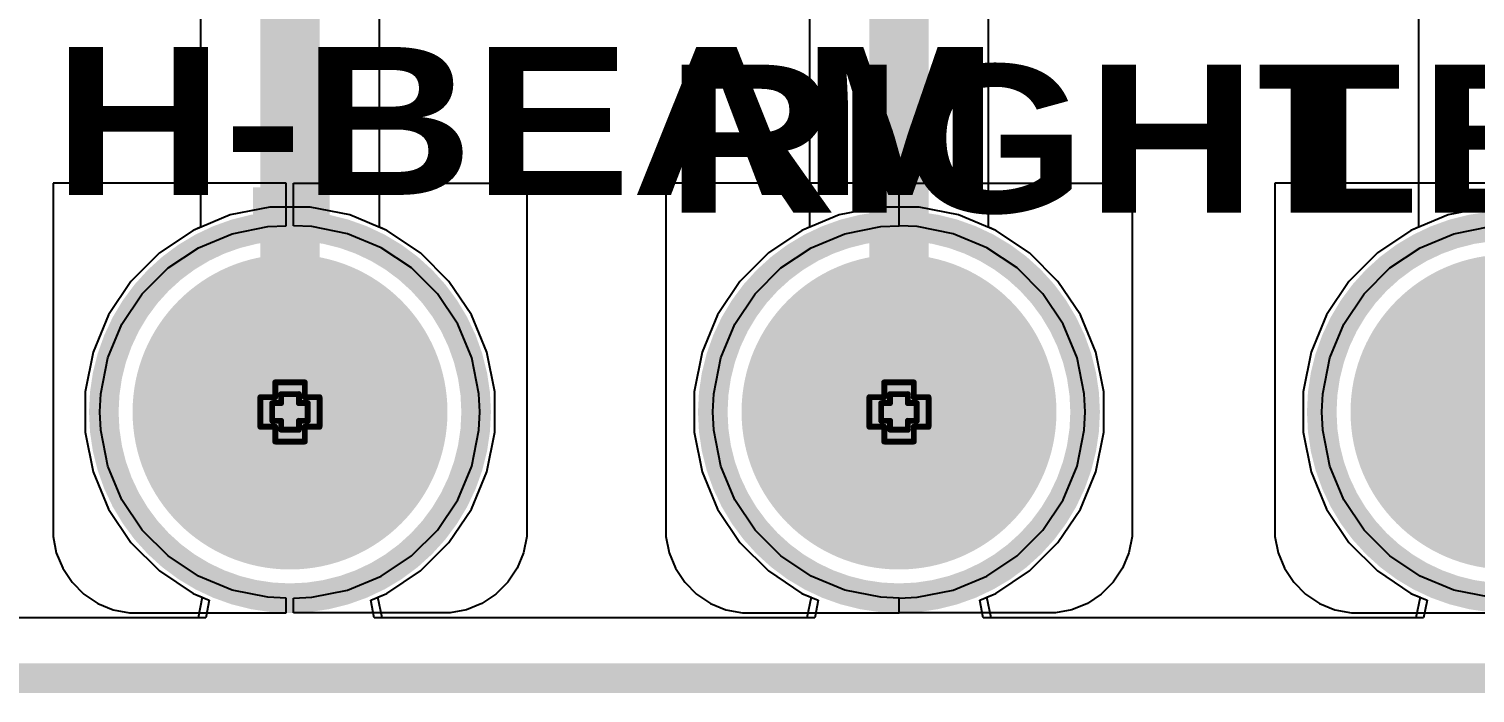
# Model space of a CAD drawing. Header units: inches. Extents: x -5 to 230, y -4 to 159.
# Drawn here: x 4.67 to 17.09, y -3.62 to 2.08 of the extents above; entities that cross this region are included whole.
import ezdxf

# ---------------------------------------------------------------- set-up
doc = ezdxf.new("R2010")
doc.units = ezdxf.units.IN
for name, color, linetype in [('Board Outline', 216, 'Continuous'), ('Bottom Layer', 5, 'Continuous'), ('Bottom Solder', 6, 'Continuous'), ('Drill Drawing', 1, 'Continuous'), ('Layer 1', 16, 'Continuous'), ('Layer 2', 76, 'Continuous'), ('Multi-Layer', 9, 'Continuous'), ('Pad Holes', 156, 'Continuous'), ('Top Layer', 1, 'Continuous'), ('Top Overlay', 2, 'Continuous'), ('Top Solder', 216, 'Continuous')]:
    doc.layers.add(name, color=color, linetype=linetype)
doc.styles.add('Arial Black_Bold', font='', dxfattribs={"height": 0.2})
doc.styles.get('Arial Black_Bold').set_extended_font_data('Arial Black', bold=True)

# ---------------------------------------------------------------- blocks, each defined once
blk = doc.blocks.new('0_5___T____P___26')
at = {"layer": 'Bottom Layer'}
h = blk.add_hatch(color=5, dxfattribs=at)
edge = h.paths.add_edge_path()
edge.add_arc((0, 0), 1.25, 0, 360)
at = {"layer": 'Bottom Solder'}
h = blk.add_hatch(color=6, dxfattribs=at)
edge = h.paths.add_edge_path()
edge.add_arc((0, 0), 1.352, 0, 360)
at = {"layer": 'Layer 1'}
h = blk.add_hatch(color=16, dxfattribs=at)
edge = h.paths.add_edge_path()
edge.add_arc((0, 0), 1.25, 0, 360)
at = {"layer": 'Layer 2'}
h = blk.add_hatch(color=76, dxfattribs=at)
edge = h.paths.add_edge_path()
edge.add_arc((0, 0), 1.25, 0, 360)
at = {"layer": 'Multi-Layer'}
h = blk.add_hatch(color=9, dxfattribs=at)
edge = h.paths.add_edge_path()
edge.add_arc((0, 0), 1.25, 0, 360)
at = {"layer": 'Pad Holes'}
h = blk.add_hatch(color=7, dxfattribs=at)
edge = h.paths.add_edge_path()
edge.add_arc((0, 0), 0.75, 0, 360)
at = {"layer": 'Top Layer'}
h = blk.add_hatch(color=1, dxfattribs=at)
edge = h.paths.add_edge_path()
edge.add_arc((0, 0), 1.25, 0, 360)
at = {"layer": 'Top Solder'}
h = blk.add_hatch(color=216, dxfattribs=at)
edge = h.paths.add_edge_path()
edge.add_arc((0, 0), 1.352, 0, 360)
blk = doc.blocks.new('0_5___T____P___31')
at = {"layer": 'Bottom Layer'}
h = blk.add_hatch(color=5, dxfattribs=at)
edge = h.paths.add_edge_path()
edge.add_arc((0, 0), 1.25, 0, 360)
at = {"layer": 'Bottom Solder'}
h = blk.add_hatch(color=6, dxfattribs=at)
edge = h.paths.add_edge_path()
edge.add_arc((0, 0), 1.352, 0, 360)
at = {"layer": 'Layer 1'}
h = blk.add_hatch(color=16, dxfattribs=at)
edge = h.paths.add_edge_path()
edge.add_arc((0, 0), 1.25, 0, 360)
at = {"layer": 'Layer 2'}
h = blk.add_hatch(color=76, dxfattribs=at)
edge = h.paths.add_edge_path()
edge.add_arc((0, 0), 1.25, 0, 360)
at = {"layer": 'Multi-Layer'}
h = blk.add_hatch(color=9, dxfattribs=at)
edge = h.paths.add_edge_path()
edge.add_arc((0, 0), 1.25, 0, 360)
at = {"layer": 'Pad Holes'}
h = blk.add_hatch(color=7, dxfattribs=at)
edge = h.paths.add_edge_path()
edge.add_arc((0, 0), 0.75, 0, 360)
at = {"layer": 'Top Layer'}
h = blk.add_hatch(color=1, dxfattribs=at)
edge = h.paths.add_edge_path()
edge.add_arc((0, 0), 1.25, 0, 360)
at = {"layer": 'Top Solder'}
h = blk.add_hatch(color=216, dxfattribs=at)
edge = h.paths.add_edge_path()
edge.add_arc((0, 0), 1.352, 0, 360)
blk = doc.blocks.new('0_5___T____P___34')
at = {"layer": 'Bottom Layer'}
h = blk.add_hatch(color=5, dxfattribs=at)
edge = h.paths.add_edge_path()
edge.add_arc((0, 0), 1.25, 0, 360)
at = {"layer": 'Bottom Solder'}
h = blk.add_hatch(color=6, dxfattribs=at)
edge = h.paths.add_edge_path()
edge.add_arc((0, 0), 1.352, 0, 360)
at = {"layer": 'Layer 1'}
h = blk.add_hatch(color=16, dxfattribs=at)
edge = h.paths.add_edge_path()
edge.add_arc((0, 0), 1.25, 0, 360)
at = {"layer": 'Layer 2'}
h = blk.add_hatch(color=76, dxfattribs=at)
edge = h.paths.add_edge_path()
edge.add_arc((0, 0), 1.25, 0, 360)
at = {"layer": 'Multi-Layer'}
h = blk.add_hatch(color=9, dxfattribs=at)
edge = h.paths.add_edge_path()
edge.add_arc((0, 0), 1.25, 0, 360)
at = {"layer": 'Pad Holes'}
h = blk.add_hatch(color=7, dxfattribs=at)
edge = h.paths.add_edge_path()
edge.add_arc((0, 0), 0.75, 0, 360)
at = {"layer": 'Top Layer'}
h = blk.add_hatch(color=1, dxfattribs=at)
edge = h.paths.add_edge_path()
edge.add_arc((0, 0), 1.25, 0, 360)
at = {"layer": 'Top Solder'}
h = blk.add_hatch(color=216, dxfattribs=at)
edge = h.paths.add_edge_path()
edge.add_arc((0, 0), 1.352, 0, 360)

msp = doc.modelspace()

# ---------------------------------------------------------------- hatches: boundary and pattern name
at = {"layer": 'Top Overlay'}
msp.add_hatch(color=2, dxfattribs=at).paths.add_polyline_path([(6.592, 0.356), (7.251, 0.356), (7.251, 0.723), (6.592, 0.723)])

# ---------------------------------------------------------------- linework, layer by layer
at = {"layer": 'Board Outline'}
msp.add_lwpolyline([(-0.452, -3.491, 0.254, 0.254, 0), (93.452, -3.491, 0.254, 0.254, 0)], format="xyseb", dxfattribs=at)
at = {"layer": 'Bottom Layer'}
for p, q in [((6.737, 0.553), (6.397, 0.486)), ((7.083, 0.553), (6.737, 0.553)), ((7.423, 0.486), (7.083, 0.553)), ((11.965, 0.553), (11.626, 0.486)), ((12.312, 0.553), (11.965, 0.553)), ((12.651, 0.486), (12.312, 0.553)), ((17.194, 0.553), (16.855, 0.486)), ((6.397, 0.486), (6.077, 0.353)), ((7.742, 0.353), (7.423, 0.486)), ((11.626, 0.486), (11.306, 0.353)), ((12.971, 0.353), (12.651, 0.486)), ((16.855, 0.486), (16.535, 0.353)), ((6.077, 0.353), (5.789, 0.161)), ((8.03, 0.161), (7.742, 0.353)), ((11.306, 0.353), (11.018, 0.161)), ((13.259, 0.161), (12.971, 0.353)), ((16.535, 0.353), (16.247, 0.161)), ((5.789, 0.161), (5.544, -0.084)), ((8.275, -0.084), (8.03, 0.161)), ((11.018, 0.161), (10.773, -0.084)), ((13.504, -0.084), (13.259, 0.161)), ((16.247, 0.161), (16.002, -0.084)), ((5.544, -0.084), (5.352, -0.372)), ((8.468, -0.372), (8.275, -0.084)), ((10.773, -0.084), (10.581, -0.372)), ((13.697, -0.372), (13.504, -0.084)), ((16.002, -0.084), (15.81, -0.372)), ((5.352, -0.372), (5.219, -0.692)), ((8.6, -0.692), (8.468, -0.372)), ((10.581, -0.372), (10.448, -0.692)), ((13.829, -0.692), (13.697, -0.372)), ((15.81, -0.372), (15.677, -0.692)), ((5.219, -0.692), (5.152, -1.032)), ((8.668, -1.032), (8.6, -0.692)), ((10.448, -0.692), (10.381, -1.032)), ((13.897, -1.032), (13.829, -0.692)), ((15.677, -0.692), (15.61, -1.032)), ((5.152, -1.032), (5.152, -1.378)), ((8.668, -1.378), (8.668, -1.032)), ((10.381, -1.032), (10.381, -1.378)), ((13.897, -1.378), (13.897, -1.032)), ((15.61, -1.032), (15.61, -1.378)), ((5.152, -1.378), (5.219, -1.718)), ((8.6, -1.718), (8.668, -1.378)), ((10.381, -1.378), (10.448, -1.718)), ((13.829, -1.718), (13.897, -1.378)), ((15.61, -1.378), (15.677, -1.718)), ((5.219, -1.718), (5.352, -2.038)), ((8.468, -2.038), (8.6, -1.718)), ((10.448, -1.718), (10.581, -2.038)), ((13.697, -2.038), (13.829, -1.718)), ((15.677, -1.718), (15.81, -2.038)), ((5.352, -2.038), (5.544, -2.325)), ((8.275, -2.325), (8.468, -2.038)), ((10.581, -2.038), (10.773, -2.325)), ((13.504, -2.325), (13.697, -2.038)), ((15.81, -2.038), (16.002, -2.325)), ((5.544, -2.325), (5.789, -2.57)), ((8.03, -2.57), (8.275, -2.325)), ((10.773, -2.325), (11.018, -2.57)), ((13.259, -2.57), (13.504, -2.325)), ((16.002, -2.325), (16.247, -2.57)), ((5.789, -2.57), (6.077, -2.763)), ((7.742, -2.763), (8.03, -2.57)), ((11.018, -2.57), (11.306, -2.763)), ((12.971, -2.763), (13.259, -2.57)), ((16.247, -2.57), (16.535, -2.763)), ((6.077, -2.763), (6.155, -2.795)), ((6.155, -2.795), (6.12, -2.973)), ((7.664, -2.795), (7.742, -2.763)), ((7.7, -2.973), (7.664, -2.795)), ((11.306, -2.763), (11.384, -2.795)), ((11.384, -2.795), (11.349, -2.973)), ((12.893, -2.795), (12.971, -2.763)), ((12.929, -2.973), (12.893, -2.795)), ((16.535, -2.763), (16.613, -2.795)), ((16.613, -2.795), (16.578, -2.973)), ((6.12, -2.973), (2.274, -2.973)), ((11.349, -2.973), (7.7, -2.973)), ((16.578, -2.973), (12.929, -2.973))]:
    msp.add_line(p, q, dxfattribs=at)
at = {"layer": 'Drill Drawing'}
for points in [[(6.783, -1.078, 0.0508, 0.0508, 0), (6.783, -0.951, 0.0508, 0.0508, 0)], [(6.783, -0.951, 0.0508, 0.0508, 0), (7.037, -0.951, 0.0508, 0.0508, 0)], [(7.037, -1.078, 0.0508, 0.0508, 0), (7.037, -0.951, 0.0508, 0.0508, 0)], [(12.012, -1.078, 0.0508, 0.0508, 0), (12.012, -0.951, 0.0508, 0.0508, 0)], [(12.012, -0.951, 0.0508, 0.0508, 0), (12.266, -0.951, 0.0508, 0.0508, 0)], [(12.266, -1.078, 0.0508, 0.0508, 0), (12.266, -0.951, 0.0508, 0.0508, 0)], [(6.656, -1.332, 0.0508, 0.0508, 0), (6.656, -1.078, 0.0508, 0.0508, 0)], [(6.656, -1.078, 0.0508, 0.0508, 0), (6.783, -1.078, 0.0508, 0.0508, 0)], [(6.757, -1.281, 0.0508, 0.0508, 0), (6.757, -1.129, 0.0508, 0.0508, 0)], [(6.757, -1.129, 0.0508, 0.0508, 0), (6.834, -1.129, 0.0508, 0.0508, 0)], [(6.834, -1.129, 0.0508, 0.0508, 0), (6.834, -1.052, 0.0508, 0.0508, 0)], [(6.834, -1.052, 0.0508, 0.0508, 0), (6.986, -1.052, 0.0508, 0.0508, 0)], [(6.986, -1.129, 0.0508, 0.0508, 0), (6.986, -1.052, 0.0508, 0.0508, 0)], [(6.986, -1.129, 0.0508, 0.0508, 0), (7.062, -1.129, 0.0508, 0.0508, 0)], [(7.037, -1.078, 0.0508, 0.0508, 0), (7.164, -1.078, 0.0508, 0.0508, 0)], [(7.062, -1.281, 0.0508, 0.0508, 0), (7.062, -1.129, 0.0508, 0.0508, 0)], [(7.164, -1.332, 0.0508, 0.0508, 0), (7.164, -1.078, 0.0508, 0.0508, 0)], [(11.885, -1.332, 0.0508, 0.0508, 0), (11.885, -1.078, 0.0508, 0.0508, 0)], [(11.885, -1.078, 0.0508, 0.0508, 0), (12.012, -1.078, 0.0508, 0.0508, 0)], [(11.986, -1.281, 0.0508, 0.0508, 0), (11.986, -1.129, 0.0508, 0.0508, 0)], [(11.986, -1.129, 0.0508, 0.0508, 0), (12.062, -1.129, 0.0508, 0.0508, 0)], [(12.062, -1.129, 0.0508, 0.0508, 0), (12.062, -1.052, 0.0508, 0.0508, 0)], [(12.062, -1.052, 0.0508, 0.0508, 0), (12.215, -1.052, 0.0508, 0.0508, 0)], [(12.215, -1.129, 0.0508, 0.0508, 0), (12.215, -1.052, 0.0508, 0.0508, 0)], [(12.215, -1.129, 0.0508, 0.0508, 0), (12.291, -1.129, 0.0508, 0.0508, 0)], [(12.266, -1.078, 0.0508, 0.0508, 0), (12.393, -1.078, 0.0508, 0.0508, 0)], [(12.291, -1.281, 0.0508, 0.0508, 0), (12.291, -1.129, 0.0508, 0.0508, 0)], [(12.393, -1.332, 0.0508, 0.0508, 0), (12.393, -1.078, 0.0508, 0.0508, 0)], [(6.656, -1.332, 0.0508, 0.0508, 0), (6.783, -1.332, 0.0508, 0.0508, 0)], [(6.757, -1.281, 0.0508, 0.0508, 0), (6.834, -1.281, 0.0508, 0.0508, 0)], [(6.783, -1.459, 0.0508, 0.0508, 0), (6.783, -1.332, 0.0508, 0.0508, 0)], [(6.834, -1.357, 0.0508, 0.0508, 0), (6.834, -1.281, 0.0508, 0.0508, 0)], [(6.834, -1.357, 0.0508, 0.0508, 0), (6.986, -1.357, 0.0508, 0.0508, 0)], [(6.986, -1.281, 0.0508, 0.0508, 0), (7.062, -1.281, 0.0508, 0.0508, 0)], [(6.986, -1.357, 0.0508, 0.0508, 0), (6.986, -1.281, 0.0508, 0.0508, 0)], [(7.037, -1.332, 0.0508, 0.0508, 0), (7.164, -1.332, 0.0508, 0.0508, 0)], [(7.037, -1.459, 0.0508, 0.0508, 0), (7.037, -1.332, 0.0508, 0.0508, 0)], [(11.885, -1.332, 0.0508, 0.0508, 0), (12.012, -1.332, 0.0508, 0.0508, 0)], [(11.986, -1.281, 0.0508, 0.0508, 0), (12.062, -1.281, 0.0508, 0.0508, 0)], [(12.012, -1.459, 0.0508, 0.0508, 0), (12.012, -1.332, 0.0508, 0.0508, 0)], [(12.062, -1.357, 0.0508, 0.0508, 0), (12.062, -1.281, 0.0508, 0.0508, 0)], [(12.062, -1.357, 0.0508, 0.0508, 0), (12.215, -1.357, 0.0508, 0.0508, 0)], [(12.215, -1.281, 0.0508, 0.0508, 0), (12.291, -1.281, 0.0508, 0.0508, 0)], [(12.215, -1.357, 0.0508, 0.0508, 0), (12.215, -1.281, 0.0508, 0.0508, 0)], [(12.266, -1.332, 0.0508, 0.0508, 0), (12.393, -1.332, 0.0508, 0.0508, 0)], [(12.266, -1.459, 0.0508, 0.0508, 0), (12.266, -1.332, 0.0508, 0.0508, 0)], [(6.783, -1.459, 0.0508, 0.0508, 0), (7.037, -1.459, 0.0508, 0.0508, 0)], [(12.012, -1.459, 0.0508, 0.0508, 0), (12.266, -1.459, 0.0508, 0.0508, 0)]]:
    msp.add_lwpolyline(points, format="xyseb", dxfattribs=at)
for points in [[(6.77, -0.951, 0.0254, 0.0254, 1), (6.795, -0.951, 0.0254, 0.0254, 1)], [(6.77, -0.951, 0.0254, 0.0254, 1), (6.795, -0.951, 0.0254, 0.0254, 1)], [(7.024, -0.951, 0.0254, 0.0254, 1), (7.049, -0.951, 0.0254, 0.0254, 1)], [(7.024, -0.951, 0.0254, 0.0254, 1), (7.049, -0.951, 0.0254, 0.0254, 1)], [(11.999, -0.951, 0.0254, 0.0254, 1), (12.024, -0.951, 0.0254, 0.0254, 1)], [(11.999, -0.951, 0.0254, 0.0254, 1), (12.024, -0.951, 0.0254, 0.0254, 1)], [(12.253, -0.951, 0.0254, 0.0254, 1), (12.278, -0.951, 0.0254, 0.0254, 1)], [(12.253, -0.951, 0.0254, 0.0254, 1), (12.278, -0.951, 0.0254, 0.0254, 1)], [(6.643, -1.078, 0.0254, 0.0254, 1), (6.668, -1.078, 0.0254, 0.0254, 1)], [(6.643, -1.078, 0.0254, 0.0254, 1), (6.668, -1.078, 0.0254, 0.0254, 1)], [(6.745, -1.129, 0.0254, 0.0254, 1), (6.77, -1.129, 0.0254, 0.0254, 1)], [(6.745, -1.129, 0.0254, 0.0254, 1), (6.77, -1.129, 0.0254, 0.0254, 1)], [(6.77, -1.078, 0.0254, 0.0254, 1), (6.795, -1.078, 0.0254, 0.0254, 1)], [(6.77, -1.078, 0.0254, 0.0254, 1), (6.795, -1.078, 0.0254, 0.0254, 1)], [(6.821, -1.052, 0.0254, 0.0254, 1), (6.846, -1.052, 0.0254, 0.0254, 1)], [(6.821, -1.052, 0.0254, 0.0254, 1), (6.846, -1.052, 0.0254, 0.0254, 1)], [(6.821, -1.129, 0.0254, 0.0254, 1), (6.846, -1.129, 0.0254, 0.0254, 1)], [(6.821, -1.129, 0.0254, 0.0254, 1), (6.846, -1.129, 0.0254, 0.0254, 1)], [(6.973, -1.052, 0.0254, 0.0254, 1), (6.999, -1.052, 0.0254, 0.0254, 1)], [(6.973, -1.052, 0.0254, 0.0254, 1), (6.999, -1.052, 0.0254, 0.0254, 1)], [(6.973, -1.129, 0.0254, 0.0254, 1), (6.999, -1.129, 0.0254, 0.0254, 1)], [(6.973, -1.129, 0.0254, 0.0254, 1), (6.999, -1.129, 0.0254, 0.0254, 1)], [(7.024, -1.078, 0.0254, 0.0254, 1), (7.049, -1.078, 0.0254, 0.0254, 1)], [(7.024, -1.078, 0.0254, 0.0254, 1), (7.049, -1.078, 0.0254, 0.0254, 1)], [(7.049, -1.129, 0.0254, 0.0254, 1), (7.075, -1.129, 0.0254, 0.0254, 1)], [(7.049, -1.129, 0.0254, 0.0254, 1), (7.075, -1.129, 0.0254, 0.0254, 1)], [(7.151, -1.078, 0.0254, 0.0254, 1), (7.176, -1.078, 0.0254, 0.0254, 1)], [(7.151, -1.078, 0.0254, 0.0254, 1), (7.176, -1.078, 0.0254, 0.0254, 1)], [(11.872, -1.078, 0.0254, 0.0254, 1), (11.897, -1.078, 0.0254, 0.0254, 1)], [(11.872, -1.078, 0.0254, 0.0254, 1), (11.897, -1.078, 0.0254, 0.0254, 1)], [(11.974, -1.129, 0.0254, 0.0254, 1), (11.999, -1.129, 0.0254, 0.0254, 1)], [(11.974, -1.129, 0.0254, 0.0254, 1), (11.999, -1.129, 0.0254, 0.0254, 1)], [(11.999, -1.078, 0.0254, 0.0254, 1), (12.024, -1.078, 0.0254, 0.0254, 1)], [(11.999, -1.078, 0.0254, 0.0254, 1), (12.024, -1.078, 0.0254, 0.0254, 1)], [(12.05, -1.052, 0.0254, 0.0254, 1), (12.075, -1.052, 0.0254, 0.0254, 1)], [(12.05, -1.052, 0.0254, 0.0254, 1), (12.075, -1.052, 0.0254, 0.0254, 1)], [(12.05, -1.129, 0.0254, 0.0254, 1), (12.075, -1.129, 0.0254, 0.0254, 1)], [(12.05, -1.129, 0.0254, 0.0254, 1), (12.075, -1.129, 0.0254, 0.0254, 1)], [(12.202, -1.052, 0.0254, 0.0254, 1), (12.228, -1.052, 0.0254, 0.0254, 1)], [(12.202, -1.052, 0.0254, 0.0254, 1), (12.228, -1.052, 0.0254, 0.0254, 1)], [(12.202, -1.129, 0.0254, 0.0254, 1), (12.228, -1.129, 0.0254, 0.0254, 1)], [(12.202, -1.129, 0.0254, 0.0254, 1), (12.228, -1.129, 0.0254, 0.0254, 1)], [(12.253, -1.078, 0.0254, 0.0254, 1), (12.278, -1.078, 0.0254, 0.0254, 1)], [(12.253, -1.078, 0.0254, 0.0254, 1), (12.278, -1.078, 0.0254, 0.0254, 1)], [(12.278, -1.129, 0.0254, 0.0254, 1), (12.304, -1.129, 0.0254, 0.0254, 1)], [(12.278, -1.129, 0.0254, 0.0254, 1), (12.304, -1.129, 0.0254, 0.0254, 1)], [(12.38, -1.078, 0.0254, 0.0254, 1), (12.405, -1.078, 0.0254, 0.0254, 1)], [(12.38, -1.078, 0.0254, 0.0254, 1), (12.405, -1.078, 0.0254, 0.0254, 1)], [(6.643, -1.332, 0.0254, 0.0254, 1), (6.668, -1.332, 0.0254, 0.0254, 1)], [(6.643, -1.332, 0.0254, 0.0254, 1), (6.668, -1.332, 0.0254, 0.0254, 1)], [(6.745, -1.281, 0.0254, 0.0254, 1), (6.77, -1.281, 0.0254, 0.0254, 1)], [(6.745, -1.281, 0.0254, 0.0254, 1), (6.77, -1.281, 0.0254, 0.0254, 1)], [(6.77, -1.332, 0.0254, 0.0254, 1), (6.795, -1.332, 0.0254, 0.0254, 1)], [(6.77, -1.332, 0.0254, 0.0254, 1), (6.795, -1.332, 0.0254, 0.0254, 1)], [(6.821, -1.281, 0.0254, 0.0254, 1), (6.846, -1.281, 0.0254, 0.0254, 1)], [(6.821, -1.281, 0.0254, 0.0254, 1), (6.846, -1.281, 0.0254, 0.0254, 1)], [(6.821, -1.357, 0.0254, 0.0254, 1), (6.846, -1.357, 0.0254, 0.0254, 1)], [(6.821, -1.357, 0.0254, 0.0254, 1), (6.846, -1.357, 0.0254, 0.0254, 1)], [(6.973, -1.281, 0.0254, 0.0254, 1), (6.999, -1.281, 0.0254, 0.0254, 1)], [(6.973, -1.281, 0.0254, 0.0254, 1), (6.999, -1.281, 0.0254, 0.0254, 1)], [(6.973, -1.357, 0.0254, 0.0254, 1), (6.999, -1.357, 0.0254, 0.0254, 1)], [(6.973, -1.357, 0.0254, 0.0254, 1), (6.999, -1.357, 0.0254, 0.0254, 1)], [(7.024, -1.332, 0.0254, 0.0254, 1), (7.049, -1.332, 0.0254, 0.0254, 1)], [(7.024, -1.332, 0.0254, 0.0254, 1), (7.049, -1.332, 0.0254, 0.0254, 1)], [(7.049, -1.281, 0.0254, 0.0254, 1), (7.075, -1.281, 0.0254, 0.0254, 1)], [(7.049, -1.281, 0.0254, 0.0254, 1), (7.075, -1.281, 0.0254, 0.0254, 1)], [(7.151, -1.332, 0.0254, 0.0254, 1), (7.176, -1.332, 0.0254, 0.0254, 1)], [(7.151, -1.332, 0.0254, 0.0254, 1), (7.176, -1.332, 0.0254, 0.0254, 1)], [(11.872, -1.332, 0.0254, 0.0254, 1), (11.897, -1.332, 0.0254, 0.0254, 1)], [(11.872, -1.332, 0.0254, 0.0254, 1), (11.897, -1.332, 0.0254, 0.0254, 1)], [(11.974, -1.281, 0.0254, 0.0254, 1), (11.999, -1.281, 0.0254, 0.0254, 1)], [(11.974, -1.281, 0.0254, 0.0254, 1), (11.999, -1.281, 0.0254, 0.0254, 1)], [(11.999, -1.332, 0.0254, 0.0254, 1), (12.024, -1.332, 0.0254, 0.0254, 1)], [(11.999, -1.332, 0.0254, 0.0254, 1), (12.024, -1.332, 0.0254, 0.0254, 1)], [(12.05, -1.281, 0.0254, 0.0254, 1), (12.075, -1.281, 0.0254, 0.0254, 1)], [(12.05, -1.281, 0.0254, 0.0254, 1), (12.075, -1.281, 0.0254, 0.0254, 1)], [(12.05, -1.357, 0.0254, 0.0254, 1), (12.075, -1.357, 0.0254, 0.0254, 1)], [(12.05, -1.357, 0.0254, 0.0254, 1), (12.075, -1.357, 0.0254, 0.0254, 1)], [(12.202, -1.281, 0.0254, 0.0254, 1), (12.228, -1.281, 0.0254, 0.0254, 1)], [(12.202, -1.281, 0.0254, 0.0254, 1), (12.228, -1.281, 0.0254, 0.0254, 1)], [(12.202, -1.357, 0.0254, 0.0254, 1), (12.228, -1.357, 0.0254, 0.0254, 1)], [(12.202, -1.357, 0.0254, 0.0254, 1), (12.228, -1.357, 0.0254, 0.0254, 1)], [(12.253, -1.332, 0.0254, 0.0254, 1), (12.278, -1.332, 0.0254, 0.0254, 1)], [(12.253, -1.332, 0.0254, 0.0254, 1), (12.278, -1.332, 0.0254, 0.0254, 1)], [(12.278, -1.281, 0.0254, 0.0254, 1), (12.304, -1.281, 0.0254, 0.0254, 1)], [(12.278, -1.281, 0.0254, 0.0254, 1), (12.304, -1.281, 0.0254, 0.0254, 1)], [(12.38, -1.332, 0.0254, 0.0254, 1), (12.405, -1.332, 0.0254, 0.0254, 1)], [(12.38, -1.332, 0.0254, 0.0254, 1), (12.405, -1.332, 0.0254, 0.0254, 1)], [(6.77, -1.459, 0.0254, 0.0254, 1), (6.795, -1.459, 0.0254, 0.0254, 1)], [(6.77, -1.459, 0.0254, 0.0254, 1), (6.795, -1.459, 0.0254, 0.0254, 1)], [(7.024, -1.459, 0.0254, 0.0254, 1), (7.049, -1.459, 0.0254, 0.0254, 1)], [(7.024, -1.459, 0.0254, 0.0254, 1), (7.049, -1.459, 0.0254, 0.0254, 1)], [(11.999, -1.459, 0.0254, 0.0254, 1), (12.024, -1.459, 0.0254, 0.0254, 1)], [(11.999, -1.459, 0.0254, 0.0254, 1), (12.024, -1.459, 0.0254, 0.0254, 1)], [(12.253, -1.459, 0.0254, 0.0254, 1), (12.278, -1.459, 0.0254, 0.0254, 1)], [(12.253, -1.459, 0.0254, 0.0254, 1), (12.278, -1.459, 0.0254, 0.0254, 1)]]:
    msp.add_lwpolyline(points, format="xyseb", close=True, dxfattribs=at)
at = {"layer": 'Layer 1'}
for p, q in [((6.737, 0.553), (6.397, 0.486)), ((7.083, 0.553), (6.737, 0.553)), ((7.423, 0.486), (7.083, 0.553)), ((11.965, 0.553), (11.626, 0.486)), ((12.312, 0.553), (11.965, 0.553)), ((12.651, 0.486), (12.312, 0.553)), ((17.194, 0.553), (16.855, 0.486)), ((6.397, 0.486), (6.077, 0.353)), ((7.742, 0.353), (7.423, 0.486)), ((11.626, 0.486), (11.306, 0.353)), ((12.971, 0.353), (12.651, 0.486)), ((16.855, 0.486), (16.535, 0.353)), ((6.077, 0.353), (5.789, 0.161)), ((8.03, 0.161), (7.742, 0.353)), ((11.306, 0.353), (11.018, 0.161)), ((13.259, 0.161), (12.971, 0.353)), ((16.535, 0.353), (16.247, 0.161)), ((5.789, 0.161), (5.544, -0.084)), ((8.275, -0.084), (8.03, 0.161)), ((11.018, 0.161), (10.773, -0.084)), ((13.504, -0.084), (13.259, 0.161)), ((16.247, 0.161), (16.002, -0.084)), ((5.544, -0.084), (5.352, -0.372)), ((8.468, -0.372), (8.275, -0.084)), ((10.773, -0.084), (10.581, -0.372)), ((13.697, -0.372), (13.504, -0.084)), ((16.002, -0.084), (15.81, -0.372)), ((5.352, -0.372), (5.219, -0.692)), ((8.6, -0.692), (8.468, -0.372)), ((10.581, -0.372), (10.448, -0.692)), ((13.829, -0.692), (13.697, -0.372)), ((15.81, -0.372), (15.677, -0.692)), ((5.219, -0.692), (5.152, -1.032)), ((8.668, -1.032), (8.6, -0.692)), ((10.448, -0.692), (10.381, -1.032)), ((13.897, -1.032), (13.829, -0.692)), ((15.677, -0.692), (15.61, -1.032)), ((5.152, -1.032), (5.152, -1.378)), ((8.668, -1.378), (8.668, -1.032)), ((10.381, -1.032), (10.381, -1.378)), ((13.897, -1.378), (13.897, -1.032)), ((15.61, -1.032), (15.61, -1.378)), ((5.152, -1.378), (5.219, -1.718)), ((8.6, -1.718), (8.668, -1.378)), ((10.381, -1.378), (10.448, -1.718)), ((13.829, -1.718), (13.897, -1.378)), ((15.61, -1.378), (15.677, -1.718)), ((5.219, -1.718), (5.352, -2.038)), ((8.468, -2.038), (8.6, -1.718)), ((10.448, -1.718), (10.581, -2.038)), ((13.697, -2.038), (13.829, -1.718)), ((15.677, -1.718), (15.81, -2.038)), ((5.352, -2.038), (5.544, -2.325)), ((8.275, -2.325), (8.468, -2.038)), ((10.581, -2.038), (10.773, -2.325)), ((13.504, -2.325), (13.697, -2.038)), ((15.81, -2.038), (16.002, -2.325)), ((5.544, -2.325), (5.789, -2.57)), ((8.03, -2.57), (8.275, -2.325)), ((10.773, -2.325), (11.018, -2.57)), ((13.259, -2.57), (13.504, -2.325)), ((16.002, -2.325), (16.247, -2.57)), ((5.789, -2.57), (6.077, -2.763)), ((7.742, -2.763), (8.03, -2.57)), ((11.018, -2.57), (11.306, -2.763)), ((12.971, -2.763), (13.259, -2.57)), ((16.247, -2.57), (16.535, -2.763)), ((6.077, -2.763), (6.155, -2.795)), ((6.155, -2.795), (6.12, -2.973)), ((7.664, -2.795), (7.742, -2.763)), ((7.7, -2.973), (7.664, -2.795)), ((11.306, -2.763), (11.384, -2.795)), ((11.384, -2.795), (11.349, -2.973)), ((12.893, -2.795), (12.971, -2.763)), ((12.929, -2.973), (12.893, -2.795)), ((16.535, -2.763), (16.613, -2.795)), ((16.613, -2.795), (16.578, -2.973)), ((6.12, -2.973), (2.274, -2.973)), ((11.349, -2.973), (7.7, -2.973)), ((16.578, -2.973), (12.929, -2.973))]:
    msp.add_line(p, q, dxfattribs=at)
at = {"layer": 'Layer 2'}
for p, q in [((6.737, 0.553), (6.397, 0.486)), ((7.083, 0.553), (6.737, 0.553)), ((7.423, 0.486), (7.083, 0.553)), ((11.965, 0.553), (11.626, 0.486)), ((12.312, 0.553), (11.965, 0.553)), ((12.651, 0.486), (12.312, 0.553)), ((17.194, 0.553), (16.855, 0.486)), ((6.397, 0.486), (6.077, 0.353)), ((7.742, 0.353), (7.423, 0.486)), ((11.626, 0.486), (11.306, 0.353)), ((12.971, 0.353), (12.651, 0.486)), ((16.855, 0.486), (16.535, 0.353)), ((6.077, 0.353), (5.789, 0.161)), ((8.03, 0.161), (7.742, 0.353)), ((11.306, 0.353), (11.018, 0.161)), ((13.259, 0.161), (12.971, 0.353)), ((16.535, 0.353), (16.247, 0.161)), ((5.789, 0.161), (5.544, -0.084)), ((8.275, -0.084), (8.03, 0.161)), ((11.018, 0.161), (10.773, -0.084)), ((13.504, -0.084), (13.259, 0.161)), ((16.247, 0.161), (16.002, -0.084)), ((5.544, -0.084), (5.352, -0.372)), ((8.468, -0.372), (8.275, -0.084)), ((10.773, -0.084), (10.581, -0.372)), ((13.697, -0.372), (13.504, -0.084)), ((16.002, -0.084), (15.81, -0.372)), ((5.352, -0.372), (5.219, -0.692)), ((8.6, -0.692), (8.468, -0.372)), ((10.581, -0.372), (10.448, -0.692)), ((13.829, -0.692), (13.697, -0.372)), ((15.81, -0.372), (15.677, -0.692)), ((5.219, -0.692), (5.152, -1.032)), ((8.668, -1.032), (8.6, -0.692)), ((10.448, -0.692), (10.381, -1.032)), ((13.897, -1.032), (13.829, -0.692)), ((15.677, -0.692), (15.61, -1.032)), ((5.152, -1.032), (5.152, -1.378)), ((8.668, -1.378), (8.668, -1.032)), ((10.381, -1.032), (10.381, -1.378)), ((13.897, -1.378), (13.897, -1.032)), ((15.61, -1.032), (15.61, -1.378)), ((5.152, -1.378), (5.219, -1.718)), ((8.6, -1.718), (8.668, -1.378)), ((10.381, -1.378), (10.448, -1.718)), ((13.829, -1.718), (13.897, -1.378)), ((15.61, -1.378), (15.677, -1.718)), ((5.219, -1.718), (5.352, -2.038)), ((8.468, -2.038), (8.6, -1.718)), ((10.448, -1.718), (10.581, -2.038)), ((13.697, -2.038), (13.829, -1.718)), ((15.677, -1.718), (15.81, -2.038)), ((5.352, -2.038), (5.544, -2.325)), ((8.275, -2.325), (8.468, -2.038)), ((10.581, -2.038), (10.773, -2.325)), ((13.504, -2.325), (13.697, -2.038)), ((15.81, -2.038), (16.002, -2.325)), ((5.544, -2.325), (5.789, -2.57)), ((8.03, -2.57), (8.275, -2.325)), ((10.773, -2.325), (11.018, -2.57)), ((13.259, -2.57), (13.504, -2.325)), ((16.002, -2.325), (16.247, -2.57)), ((5.789, -2.57), (6.077, -2.763)), ((7.742, -2.763), (8.03, -2.57)), ((11.018, -2.57), (11.306, -2.763)), ((12.971, -2.763), (13.259, -2.57)), ((16.247, -2.57), (16.535, -2.763)), ((6.077, -2.763), (6.155, -2.795)), ((6.155, -2.795), (6.12, -2.973)), ((7.664, -2.795), (7.742, -2.763)), ((7.7, -2.973), (7.664, -2.795)), ((11.306, -2.763), (11.384, -2.795)), ((11.384, -2.795), (11.349, -2.973)), ((12.893, -2.795), (12.971, -2.763)), ((12.929, -2.973), (12.893, -2.795)), ((16.535, -2.763), (16.613, -2.795)), ((16.613, -2.795), (16.578, -2.973)), ((6.12, -2.973), (2.274, -2.973)), ((11.349, -2.973), (7.7, -2.973)), ((16.578, -2.973), (12.929, -2.973))]:
    msp.add_line(p, q, dxfattribs=at)
at = {"layer": 'Top Layer'}
for p, q in [((6.141, 4.917), (6.141, 0.38)), ((7.678, 0.38), (7.678, 4.917)), ((11.37, 4.917), (11.37, 0.38)), ((12.907, 0.38), (12.907, 4.917)), ((16.599, 4.917), (16.599, 0.38)), ((6.141, 0.38), (6.077, 0.353)), ((7.742, 0.353), (7.678, 0.38)), ((11.37, 0.38), (11.306, 0.353)), ((12.971, 0.353), (12.907, 0.38)), ((16.599, 0.38), (16.535, 0.353)), ((6.077, 0.353), (5.789, 0.161)), ((8.03, 0.161), (7.742, 0.353)), ((11.306, 0.353), (11.018, 0.161)), ((13.259, 0.161), (12.971, 0.353)), ((16.535, 0.353), (16.247, 0.161)), ((5.789, 0.161), (5.544, -0.084)), ((8.275, -0.084), (8.03, 0.161)), ((11.018, 0.161), (10.773, -0.084)), ((13.504, -0.084), (13.259, 0.161)), ((16.247, 0.161), (16.002, -0.084)), ((5.544, -0.084), (5.352, -0.372)), ((8.468, -0.372), (8.275, -0.084)), ((10.773, -0.084), (10.581, -0.372)), ((13.697, -0.372), (13.504, -0.084)), ((16.002, -0.084), (15.81, -0.372)), ((5.352, -0.372), (5.219, -0.692)), ((8.6, -0.692), (8.468, -0.372)), ((10.581, -0.372), (10.448, -0.692)), ((13.829, -0.692), (13.697, -0.372)), ((15.81, -0.372), (15.677, -0.692)), ((5.219, -0.692), (5.152, -1.032)), ((8.668, -1.032), (8.6, -0.692)), ((10.448, -0.692), (10.381, -1.032)), ((13.897, -1.032), (13.829, -0.692)), ((15.677, -0.692), (15.61, -1.032)), ((5.152, -1.032), (5.152, -1.378)), ((8.668, -1.378), (8.668, -1.032)), ((10.381, -1.032), (10.381, -1.378)), ((13.897, -1.378), (13.897, -1.032)), ((15.61, -1.032), (15.61, -1.378)), ((5.152, -1.378), (5.219, -1.718)), ((8.6, -1.718), (8.668, -1.378)), ((10.381, -1.378), (10.448, -1.718)), ((13.829, -1.718), (13.897, -1.378)), ((15.61, -1.378), (15.677, -1.718)), ((5.219, -1.718), (5.352, -2.038)), ((8.468, -2.038), (8.6, -1.718)), ((10.448, -1.718), (10.581, -2.038)), ((13.697, -2.038), (13.829, -1.718)), ((15.677, -1.718), (15.81, -2.038)), ((5.352, -2.038), (5.544, -2.325)), ((8.275, -2.325), (8.468, -2.038)), ((10.581, -2.038), (10.773, -2.325)), ((13.504, -2.325), (13.697, -2.038)), ((15.81, -2.038), (16.002, -2.325)), ((5.544, -2.325), (5.789, -2.57)), ((8.03, -2.57), (8.275, -2.325)), ((10.773, -2.325), (11.018, -2.57)), ((13.259, -2.57), (13.504, -2.325)), ((16.002, -2.325), (16.247, -2.57)), ((5.789, -2.57), (6.077, -2.763)), ((7.742, -2.763), (8.03, -2.57)), ((11.018, -2.57), (11.306, -2.763)), ((12.971, -2.763), (13.259, -2.57)), ((16.247, -2.57), (16.535, -2.763)), ((6.077, -2.763), (6.216, -2.82)), ((6.216, -2.82), (6.186, -2.973)), ((7.603, -2.82), (7.742, -2.763)), ((7.633, -2.973), (7.603, -2.82)), ((11.306, -2.763), (11.445, -2.82)), ((11.445, -2.82), (11.415, -2.973)), ((12.832, -2.82), (12.971, -2.763)), ((12.862, -2.973), (12.832, -2.82)), ((16.535, -2.763), (16.674, -2.82)), ((16.674, -2.82), (16.644, -2.973)), ((6.186, -2.973), (2.234, -2.973)), ((11.415, -2.973), (7.633, -2.973)), ((16.644, -2.973), (12.862, -2.973))]:
    msp.add_line(p, q, dxfattribs=at)
for points in [[(6.91, -1.205, 0.508, 0.508, 0), (6.91, 5.589, 0.508, 0.508, 0)], [(12.139, -1.205, 0.508, 0.508, 0), (12.139, 5.589, 0.508, 0.508, 0)]]:
    msp.add_lwpolyline(points, format="xyseb", dxfattribs=at)
for points in [[(6.783, -1.205, 0.254, 0.254, 1), (7.037, -1.205, 0.254, 0.254, 1)], [(12.012, -1.205, 0.254, 0.254, 1), (12.266, -1.205, 0.254, 0.254, 1)]]:
    msp.add_lwpolyline(points, format="xyseb", close=True, dxfattribs=at)
at = {"layer": 'Top Overlay'}
for p, q in [((6.877, 0.76), (4.875, 0.76)), ((4.875, 0.76), (4.875, -2.202)), ((6.877, 0.394), (6.877, 0.76)), ((6.94, 0.394), (6.94, 0.76)), ((6.94, 0.76), (8.942, 0.76)), ((8.942, 0.76), (8.942, -2.202)), ((12.139, 0.76), (10.137, 0.76)), ((10.137, 0.76), (10.137, -2.202)), ((12.139, 0.394), (12.139, 0.76)), ((12.139, 0.76), (14.14, 0.76)), ((12.139, 0.394), (12.139, 0.76)), ((14.14, 0.76), (14.14, -2.202)), ((17.368, 0.76), (15.366, 0.76)), ((15.366, 0.76), (15.366, -2.202)), ((6.413, 0.325), (6.72, 0.386)), ((6.72, 0.386), (6.877, 0.394)), ((6.877, 0.394), (6.877, 0.394)), ((7.097, 0.386), (6.94, 0.394)), ((6.94, 0.394), (6.94, 0.394)), ((7.404, 0.325), (7.097, 0.386)), ((11.675, 0.325), (11.982, 0.386)), ((11.982, 0.386), (12.139, 0.394)), ((12.295, 0.386), (12.139, 0.394)), ((12.139, 0.394), (12.139, 0.394)), ((12.139, 0.394), (12.139, 0.394)), ((12.603, 0.325), (12.295, 0.386)), ((16.903, 0.325), (17.211, 0.386)), ((6.123, 0.205), (6.413, 0.325)), ((7.694, 0.205), (7.404, 0.325)), ((11.385, 0.205), (11.675, 0.325)), ((12.892, 0.205), (12.603, 0.325)), ((16.614, 0.205), (16.903, 0.325)), ((5.863, 0.031), (6.123, 0.205)), ((7.954, 0.031), (7.694, 0.205)), ((11.125, 0.031), (11.385, 0.205)), ((13.153, 0.031), (12.892, 0.205)), ((16.353, 0.031), (16.614, 0.205)), ((5.641, -0.191), (5.863, 0.031)), ((8.176, -0.191), (7.954, 0.031)), ((10.903, -0.191), (11.125, 0.031)), ((13.374, -0.191), (13.153, 0.031)), ((16.132, -0.191), (16.353, 0.031)), ((5.467, -0.451), (5.641, -0.191)), ((8.35, -0.451), (8.176, -0.191)), ((10.729, -0.451), (10.903, -0.191)), ((13.548, -0.451), (13.374, -0.191)), ((15.958, -0.451), (16.132, -0.191)), ((5.347, -0.741), (5.467, -0.451)), ((8.47, -0.741), (8.35, -0.451)), ((10.609, -0.741), (10.729, -0.451)), ((13.668, -0.741), (13.548, -0.451)), ((15.838, -0.741), (15.958, -0.451)), ((5.286, -1.048), (5.347, -0.741)), ((8.531, -1.048), (8.47, -0.741)), ((10.548, -1.048), (10.609, -0.741)), ((13.73, -1.048), (13.668, -0.741)), ((15.777, -1.048), (15.838, -0.741)), ((5.278, -1.205), (5.286, -1.048)), ((8.539, -1.205), (8.531, -1.048)), ((10.54, -1.205), (10.548, -1.048)), ((13.737, -1.205), (13.73, -1.048)), ((15.769, -1.205), (15.777, -1.048)), ((5.286, -1.362), (5.278, -1.205)), ((8.531, -1.362), (8.539, -1.205)), ((8.539, -1.205), (8.539, -1.205)), ((10.548, -1.362), (10.54, -1.205)), ((13.73, -1.362), (13.737, -1.205)), ((13.737, -1.205), (13.737, -1.205)), ((15.777, -1.362), (15.769, -1.205)), ((5.347, -1.669), (5.286, -1.362)), ((8.47, -1.669), (8.531, -1.362)), ((10.609, -1.669), (10.548, -1.362)), ((13.668, -1.669), (13.73, -1.362)), ((15.838, -1.669), (15.777, -1.362)), ((5.467, -1.958), (5.347, -1.669)), ((8.35, -1.958), (8.47, -1.669)), ((10.729, -1.958), (10.609, -1.669)), ((13.548, -1.958), (13.668, -1.669)), ((15.958, -1.958), (15.838, -1.669)), ((5.641, -2.219), (5.467, -1.958)), ((8.176, -2.219), (8.35, -1.958)), ((10.903, -2.219), (10.729, -1.958)), ((13.374, -2.219), (13.548, -1.958)), ((16.132, -2.219), (15.958, -1.958)), ((4.875, -2.202), (4.875, -2.274)), ((5.863, -2.441), (5.641, -2.219)), ((7.954, -2.441), (8.176, -2.219)), ((8.942, -2.202), (8.942, -2.274)), ((10.137, -2.202), (10.137, -2.274)), ((11.125, -2.441), (10.903, -2.219)), ((13.153, -2.441), (13.374, -2.219)), ((14.14, -2.202), (14.14, -2.274)), ((15.366, -2.202), (15.366, -2.274)), ((16.353, -2.441), (16.132, -2.219)), ((4.875, -2.274), (4.903, -2.414)), ((8.942, -2.274), (8.914, -2.414)), ((10.137, -2.274), (10.165, -2.414)), ((14.14, -2.274), (14.112, -2.414)), ((15.366, -2.274), (15.394, -2.414)), ((4.903, -2.414), (4.958, -2.547)), ((6.123, -2.615), (5.863, -2.441)), ((7.694, -2.615), (7.954, -2.441)), ((8.914, -2.414), (8.859, -2.547)), ((10.165, -2.414), (10.22, -2.547)), ((11.385, -2.615), (11.125, -2.441)), ((12.892, -2.615), (13.153, -2.441)), ((14.112, -2.414), (14.057, -2.547)), ((15.394, -2.414), (15.449, -2.547)), ((16.614, -2.615), (16.353, -2.441)), ((4.958, -2.547), (5.038, -2.666)), ((8.859, -2.547), (8.779, -2.666)), ((10.22, -2.547), (10.3, -2.666)), ((14.057, -2.547), (13.978, -2.666)), ((15.449, -2.547), (15.529, -2.666)), ((5.038, -2.666), (5.139, -2.768)), ((6.413, -2.735), (6.123, -2.615)), ((7.404, -2.735), (7.694, -2.615)), ((8.779, -2.666), (8.678, -2.768)), ((10.3, -2.666), (10.401, -2.768)), ((11.675, -2.735), (11.385, -2.615)), ((12.603, -2.735), (12.892, -2.615)), ((13.978, -2.666), (13.876, -2.768)), ((15.529, -2.666), (15.63, -2.768)), ((16.903, -2.735), (16.614, -2.615)), ((5.139, -2.768), (5.259, -2.848)), ((5.259, -2.848), (5.391, -2.902)), ((6.72, -2.796), (6.413, -2.735)), ((6.877, -2.803), (6.72, -2.796)), ((6.877, -2.93), (6.877, -2.803)), ((6.94, -2.803), (7.097, -2.796)), ((6.94, -2.93), (6.94, -2.803)), ((7.097, -2.796), (7.404, -2.735)), ((8.558, -2.848), (8.426, -2.902)), ((8.678, -2.768), (8.558, -2.848)), ((10.401, -2.768), (10.521, -2.848)), ((10.521, -2.848), (10.653, -2.902)), ((11.982, -2.796), (11.675, -2.735)), ((12.139, -2.803), (11.982, -2.796)), ((12.139, -2.803), (12.295, -2.796)), ((12.139, -2.93), (12.139, -2.803)), ((12.139, -2.93), (12.139, -2.803)), ((12.295, -2.796), (12.603, -2.735)), ((13.757, -2.848), (13.624, -2.902)), ((13.876, -2.768), (13.757, -2.848)), ((15.63, -2.768), (15.75, -2.848)), ((15.75, -2.848), (15.882, -2.902)), ((17.211, -2.796), (16.903, -2.735)), ((5.391, -2.902), (5.532, -2.93)), ((5.532, -2.93), (5.604, -2.93)), ((5.604, -2.93), (5.604, -2.93)), ((5.604, -2.93), (6.877, -2.93)), ((8.213, -2.93), (6.94, -2.93)), ((8.285, -2.93), (8.213, -2.93)), ((8.213, -2.93), (8.213, -2.93)), ((8.426, -2.902), (8.285, -2.93)), ((10.653, -2.902), (10.794, -2.93)), ((10.794, -2.93), (10.866, -2.93)), ((10.866, -2.93), (10.866, -2.93)), ((10.866, -2.93), (12.139, -2.93)), ((13.411, -2.93), (12.139, -2.93)), ((13.483, -2.93), (13.411, -2.93)), ((13.411, -2.93), (13.411, -2.93)), ((13.624, -2.902), (13.483, -2.93)), ((15.882, -2.902), (16.023, -2.93)), ((16.023, -2.93), (16.095, -2.93)), ((16.095, -2.93), (16.095, -2.93)), ((16.095, -2.93), (17.368, -2.93))]:
    msp.add_line(p, q, dxfattribs=at)
for points in [[(8.508, -1.205, 0.254, 0.254, 1), (5.311, -1.205, 0.254, 0.254, 1)], [(13.737, -1.205, 0.254, 0.254, 1), (10.54, -1.205, 0.254, 0.254, 1)], [(18.966, -1.205, 0.254, 0.254, 1), (15.769, -1.205, 0.254, 0.254, 1)], [(5.248, -1.205, 0.127, 0.127, 1), (5.375, -1.205, 0.127, 0.127, 1)], [(8.445, -1.205, 0.127, 0.127, 1), (8.572, -1.205, 0.127, 0.127, 1)], [(10.477, -1.205, 0.127, 0.127, 1), (10.604, -1.205, 0.127, 0.127, 1)], [(13.674, -1.205, 0.127, 0.127, 1), (13.801, -1.205, 0.127, 0.127, 1)], [(15.705, -1.205, 0.127, 0.127, 1), (15.832, -1.205, 0.127, 0.127, 1)]]:
    msp.add_lwpolyline(points, format="xyseb", close=True, dxfattribs=at)

# ---------------------------------------------------------------- block references
at = {"rotation": 90}
msp.add_blockref('0_5___T____P___26', (6.91, -1.205), dxfattribs=at)
for name, p in [('0_5___T____P___31', (12.139, -1.205)), ('0_5___T____P___34', (17.368, -1.205))]:
    msp.add_blockref(name, p)

# ---------------------------------------------------------------- texts
at = {"layer": 'Top Overlay', "style": 'Arial Black_Bold'}
for s, p in [('H-BEAM', (4.875, 0.658)), ('RIGHT', (10.137, 0.506)), ('LEFT', (15.366, 0.506))]:
    msp.add_text(s, height=1.27, dxfattribs=at).set_placement(p)

doc.saveas('drawing.dxf')
